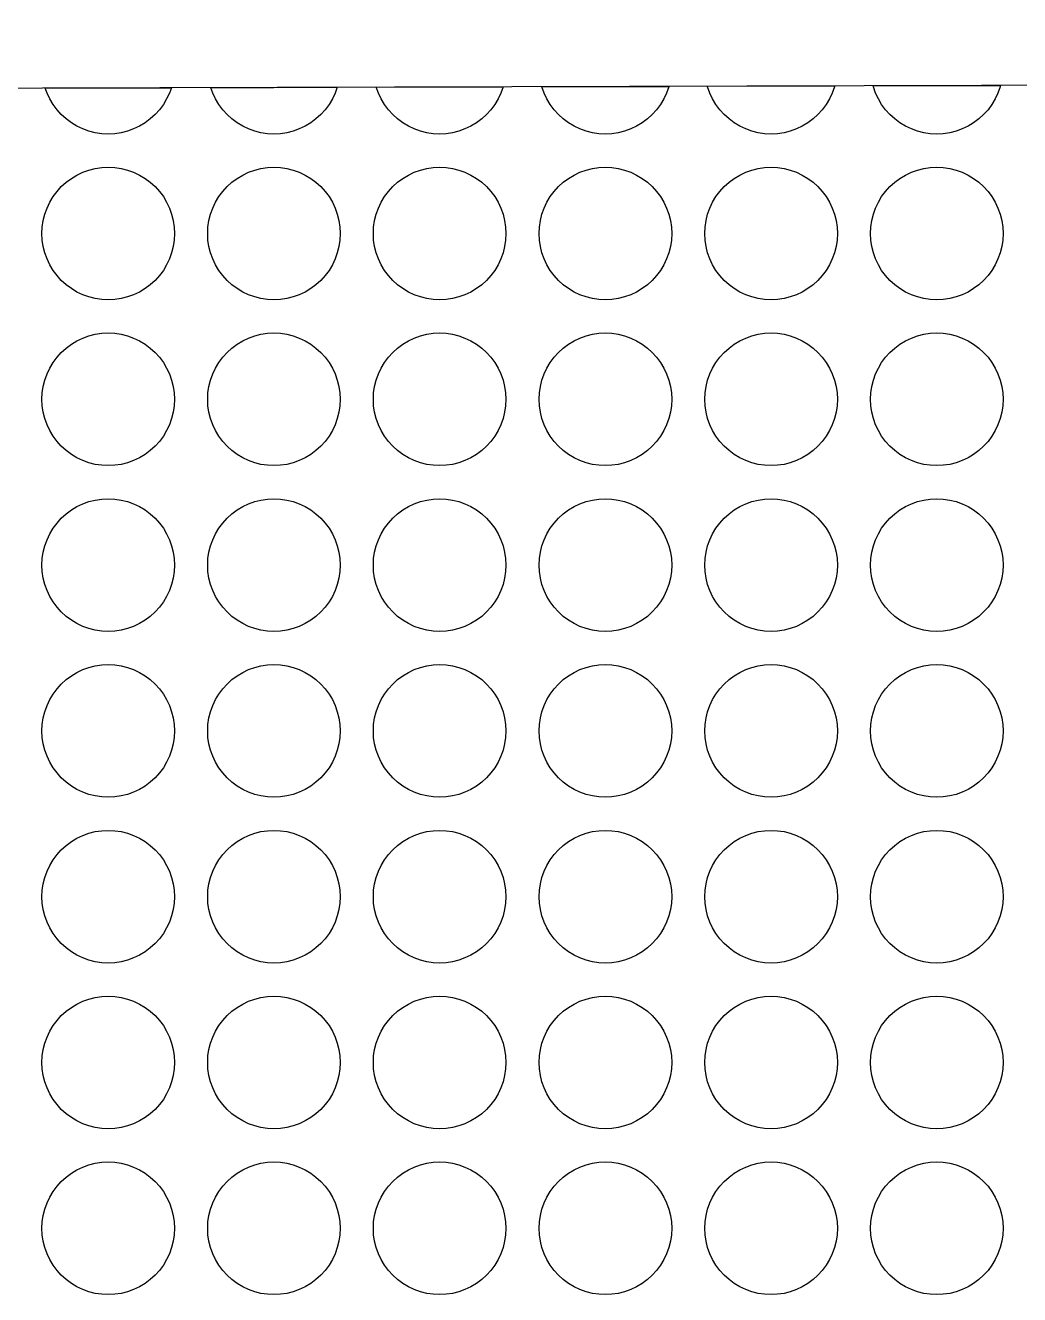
# Model space of a CAD drawing. Header units: millimetres. Extents: x 13 to 146, y -291 to -195.
# Drawn here: x 50.22 to 65.22, y -223.59 to -204.45 of the extents above; entities that cross this region are included whole.
import ezdxf

# ---------------------------------------------------------------- set-up
doc = ezdxf.new("R2010")
doc.units = ezdxf.units.MM
doc.layers.add('background', color=7, linetype='Continuous')
doc.layers.add('outline_2', color=3, linetype='Continuous')

msp = doc.modelspace()

# ---------------------------------------------------------------- linework, layer by layer
at = {"layer": 'background'}
for points in [[(52.418, -205.394), (52.389, -205.474), (52.347, -205.562), (52.297, -205.647), (52.239, -205.725), (52.173, -205.798), (52.1, -205.864), (52.021, -205.922), (51.937, -205.973), (51.848, -206.015), (51.756, -206.048), (51.661, -206.072), (51.564, -206.086), (51.466, -206.091), (51.368, -206.086), (51.27, -206.072), (51.175, -206.048), (51.083, -206.015), (50.994, -205.973), (50.91, -205.922), (50.831, -205.864), (50.758, -205.798), (50.693, -205.725), (50.634, -205.647), (50.584, -205.562), (50.542, -205.474), (50.515, -205.399)], [(54.921, -205.386), (54.889, -205.474), (54.847, -205.562), (54.797, -205.647), (54.739, -205.725), (54.673, -205.798), (54.6, -205.864), (54.521, -205.922), (54.437, -205.973), (54.348, -206.015), (54.256, -206.048), (54.161, -206.072), (54.064, -206.086), (53.966, -206.091), (53.868, -206.086), (53.77, -206.072), (53.675, -206.048), (53.583, -206.015), (53.494, -205.973), (53.41, -205.922), (53.331, -205.864), (53.258, -205.798), (53.193, -205.725), (53.134, -205.647), (53.084, -205.562), (53.042, -205.474), (53.012, -205.392)], [(57.423, -205.379), (57.422, -205.381), (57.389, -205.474), (57.347, -205.562), (57.297, -205.647), (57.239, -205.725), (57.173, -205.798), (57.1, -205.864), (57.021, -205.922), (56.937, -205.973), (56.848, -206.015), (56.756, -206.048), (56.661, -206.072), (56.564, -206.086), (56.466, -206.091), (56.368, -206.086), (56.27, -206.072), (56.175, -206.048), (56.083, -206.015), (55.994, -205.973), (55.91, -205.922), (55.831, -205.864), (55.758, -205.798), (55.693, -205.725), (55.634, -205.647), (55.584, -205.562), (55.542, -205.474), (55.51, -205.385)], [(59.925, -205.372), (59.922, -205.381), (59.889, -205.474), (59.847, -205.562), (59.797, -205.647), (59.739, -205.725), (59.673, -205.798), (59.6, -205.864), (59.521, -205.922), (59.437, -205.973), (59.348, -206.015), (59.256, -206.048), (59.161, -206.072), (59.064, -206.086), (58.966, -206.091), (58.868, -206.086), (58.77, -206.072), (58.675, -206.048), (58.583, -206.015), (58.494, -205.973), (58.41, -205.922), (58.331, -205.864), (58.258, -205.798), (58.193, -205.725), (58.134, -205.647), (58.084, -205.562), (58.042, -205.474), (58.009, -205.381), (58.008, -205.377)], [(62.427, -205.365), (62.422, -205.381), (62.389, -205.474), (62.347, -205.562), (62.297, -205.647), (62.239, -205.725), (62.173, -205.798), (62.1, -205.864), (62.021, -205.922), (61.937, -205.973), (61.848, -206.015), (61.756, -206.048), (61.661, -206.072), (61.564, -206.086), (61.466, -206.091), (61.368, -206.086), (61.27, -206.072), (61.175, -206.048), (61.083, -206.015), (60.994, -205.973), (60.91, -205.922), (60.831, -205.864), (60.758, -205.798), (60.693, -205.725), (60.634, -205.647), (60.584, -205.562), (60.542, -205.474), (60.509, -205.381), (60.506, -205.37)], [(64.929, -205.357), (64.922, -205.381), (64.889, -205.474), (64.847, -205.562), (64.797, -205.647), (64.739, -205.725), (64.673, -205.798), (64.6, -205.864), (64.521, -205.922), (64.437, -205.973), (64.348, -206.015), (64.256, -206.048), (64.161, -206.072), (64.064, -206.086), (63.966, -206.091), (63.868, -206.086), (63.77, -206.072), (63.675, -206.048), (63.583, -206.015), (63.494, -205.973), (63.41, -205.922), (63.331, -205.864), (63.258, -205.798), (63.193, -205.725), (63.134, -205.647), (63.084, -205.562), (63.042, -205.474), (63.009, -205.381), (63.004, -205.363)], [(52.466, -207.591), (52.461, -207.689), (52.446, -207.786), (52.422, -207.881), (52.389, -207.974), (52.347, -208.062), (52.297, -208.147), (52.239, -208.225), (52.173, -208.298), (52.1, -208.364), (52.021, -208.422), (51.937, -208.473), (51.848, -208.515), (51.756, -208.548), (51.661, -208.572), (51.564, -208.586), (51.466, -208.591), (51.368, -208.586), (51.27, -208.572), (51.175, -208.548), (51.083, -208.515), (50.994, -208.473), (50.91, -208.422), (50.831, -208.364), (50.758, -208.298), (50.693, -208.225), (50.634, -208.147), (50.584, -208.062), (50.542, -207.974), (50.509, -207.881), (50.485, -207.786), (50.47, -207.689), (50.466, -207.591), (50.47, -207.493), (50.485, -207.396), (50.509, -207.301), (50.542, -207.208), (50.584, -207.12), (50.634, -207.035), (50.693, -206.957), (50.758, -206.884), (50.831, -206.818), (50.91, -206.76), (50.994, -206.709), (51.083, -206.667), (51.175, -206.634), (51.27, -206.61), (51.368, -206.596), (51.466, -206.591), (51.564, -206.596), (51.661, -206.61), (51.756, -206.634), (51.848, -206.667), (51.937, -206.709), (52.021, -206.76), (52.1, -206.818), (52.173, -206.884), (52.239, -206.957), (52.297, -207.035), (52.347, -207.12), (52.389, -207.208), (52.422, -207.301), (52.446, -207.396), (52.461, -207.493)], [(54.966, -207.591), (54.961, -207.689), (54.946, -207.786), (54.922, -207.881), (54.889, -207.974), (54.847, -208.062), (54.797, -208.147), (54.739, -208.225), (54.673, -208.298), (54.6, -208.364), (54.521, -208.422), (54.437, -208.473), (54.348, -208.515), (54.256, -208.548), (54.161, -208.572), (54.064, -208.586), (53.966, -208.591), (53.868, -208.586), (53.77, -208.572), (53.675, -208.548), (53.583, -208.515), (53.494, -208.473), (53.41, -208.422), (53.331, -208.364), (53.258, -208.298), (53.193, -208.225), (53.134, -208.147), (53.084, -208.062), (53.042, -207.974), (53.009, -207.881), (52.985, -207.786), (52.97, -207.689), (52.966, -207.591), (52.97, -207.493), (52.985, -207.396), (53.009, -207.301), (53.042, -207.208), (53.084, -207.12), (53.134, -207.035), (53.193, -206.957), (53.258, -206.884), (53.331, -206.818), (53.41, -206.76), (53.494, -206.709), (53.583, -206.667), (53.675, -206.634), (53.77, -206.61), (53.868, -206.596), (53.966, -206.591), (54.064, -206.596), (54.161, -206.61), (54.256, -206.634), (54.348, -206.667), (54.437, -206.709), (54.521, -206.76), (54.6, -206.818), (54.673, -206.884), (54.739, -206.957), (54.797, -207.035), (54.847, -207.12), (54.889, -207.208), (54.922, -207.301), (54.946, -207.396), (54.961, -207.493)], [(57.466, -207.591), (57.461, -207.689), (57.446, -207.786), (57.422, -207.881), (57.389, -207.974), (57.347, -208.062), (57.297, -208.147), (57.239, -208.225), (57.173, -208.298), (57.1, -208.364), (57.021, -208.422), (56.937, -208.473), (56.848, -208.515), (56.756, -208.548), (56.661, -208.572), (56.564, -208.586), (56.466, -208.591), (56.368, -208.586), (56.27, -208.572), (56.175, -208.548), (56.083, -208.515), (55.994, -208.473), (55.91, -208.422), (55.831, -208.364), (55.758, -208.298), (55.693, -208.225), (55.634, -208.147), (55.584, -208.062), (55.542, -207.974), (55.509, -207.881), (55.485, -207.786), (55.47, -207.689), (55.466, -207.591), (55.47, -207.493), (55.485, -207.396), (55.509, -207.301), (55.542, -207.208), (55.584, -207.12), (55.634, -207.035), (55.693, -206.957), (55.758, -206.884), (55.831, -206.818), (55.91, -206.76), (55.994, -206.709), (56.083, -206.667), (56.175, -206.634), (56.27, -206.61), (56.368, -206.596), (56.466, -206.591), (56.564, -206.596), (56.661, -206.61), (56.756, -206.634), (56.848, -206.667), (56.937, -206.709), (57.021, -206.76), (57.1, -206.818), (57.173, -206.884), (57.239, -206.957), (57.297, -207.035), (57.347, -207.12), (57.389, -207.208), (57.422, -207.301), (57.446, -207.396), (57.461, -207.493)], [(59.966, -207.591), (59.961, -207.689), (59.946, -207.786), (59.922, -207.881), (59.889, -207.974), (59.847, -208.062), (59.797, -208.147), (59.739, -208.225), (59.673, -208.298), (59.6, -208.364), (59.521, -208.422), (59.437, -208.473), (59.348, -208.515), (59.256, -208.548), (59.161, -208.572), (59.064, -208.586), (58.966, -208.591), (58.868, -208.586), (58.77, -208.572), (58.675, -208.548), (58.583, -208.515), (58.494, -208.473), (58.41, -208.422), (58.331, -208.364), (58.258, -208.298), (58.193, -208.225), (58.134, -208.147), (58.084, -208.062), (58.042, -207.974), (58.009, -207.881), (57.985, -207.786), (57.97, -207.689), (57.966, -207.591), (57.97, -207.493), (57.985, -207.396), (58.009, -207.301), (58.042, -207.208), (58.084, -207.12), (58.134, -207.035), (58.193, -206.957), (58.258, -206.884), (58.331, -206.818), (58.41, -206.76), (58.494, -206.709), (58.583, -206.667), (58.675, -206.634), (58.77, -206.61), (58.868, -206.596), (58.966, -206.591), (59.064, -206.596), (59.161, -206.61), (59.256, -206.634), (59.348, -206.667), (59.437, -206.709), (59.521, -206.76), (59.6, -206.818), (59.673, -206.884), (59.739, -206.957), (59.797, -207.035), (59.847, -207.12), (59.889, -207.208), (59.922, -207.301), (59.946, -207.396), (59.961, -207.493)], [(62.466, -207.591), (62.461, -207.689), (62.446, -207.786), (62.422, -207.881), (62.389, -207.974), (62.347, -208.062), (62.297, -208.147), (62.239, -208.225), (62.173, -208.298), (62.1, -208.364), (62.021, -208.422), (61.937, -208.473), (61.848, -208.515), (61.756, -208.548), (61.661, -208.572), (61.564, -208.586), (61.466, -208.591), (61.368, -208.586), (61.27, -208.572), (61.175, -208.548), (61.083, -208.515), (60.994, -208.473), (60.91, -208.422), (60.831, -208.364), (60.758, -208.298), (60.693, -208.225), (60.634, -208.147), (60.584, -208.062), (60.542, -207.974), (60.509, -207.881), (60.485, -207.786), (60.47, -207.689), (60.466, -207.591), (60.47, -207.493), (60.485, -207.396), (60.509, -207.301), (60.542, -207.208), (60.584, -207.12), (60.634, -207.035), (60.693, -206.957), (60.758, -206.884), (60.831, -206.818), (60.91, -206.76), (60.994, -206.709), (61.083, -206.667), (61.175, -206.634), (61.27, -206.61), (61.368, -206.596), (61.466, -206.591), (61.564, -206.596), (61.661, -206.61), (61.756, -206.634), (61.848, -206.667), (61.937, -206.709), (62.021, -206.76), (62.1, -206.818), (62.173, -206.884), (62.239, -206.957), (62.297, -207.035), (62.347, -207.12), (62.389, -207.208), (62.422, -207.301), (62.446, -207.396), (62.461, -207.493)], [(64.966, -207.591), (64.961, -207.689), (64.946, -207.786), (64.922, -207.881), (64.889, -207.974), (64.847, -208.062), (64.797, -208.147), (64.739, -208.225), (64.673, -208.298), (64.6, -208.364), (64.521, -208.422), (64.437, -208.473), (64.348, -208.515), (64.256, -208.548), (64.161, -208.572), (64.064, -208.586), (63.966, -208.591), (63.868, -208.586), (63.77, -208.572), (63.675, -208.548), (63.583, -208.515), (63.494, -208.473), (63.41, -208.422), (63.331, -208.364), (63.258, -208.298), (63.193, -208.225), (63.134, -208.147), (63.084, -208.062), (63.042, -207.974), (63.009, -207.881), (62.985, -207.786), (62.97, -207.689), (62.966, -207.591), (62.97, -207.493), (62.985, -207.396), (63.009, -207.301), (63.042, -207.208), (63.084, -207.12), (63.134, -207.035), (63.193, -206.957), (63.258, -206.884), (63.331, -206.818), (63.41, -206.76), (63.494, -206.709), (63.583, -206.667), (63.675, -206.634), (63.77, -206.61), (63.868, -206.596), (63.966, -206.591), (64.064, -206.596), (64.161, -206.61), (64.256, -206.634), (64.348, -206.667), (64.437, -206.709), (64.521, -206.76), (64.6, -206.818), (64.673, -206.884), (64.739, -206.957), (64.797, -207.035), (64.847, -207.12), (64.889, -207.208), (64.922, -207.301), (64.946, -207.396), (64.961, -207.493)], [(52.466, -210.091), (52.461, -210.189), (52.446, -210.286), (52.422, -210.381), (52.389, -210.474), (52.347, -210.562), (52.297, -210.647), (52.239, -210.725), (52.173, -210.798), (52.1, -210.864), (52.021, -210.922), (51.937, -210.973), (51.848, -211.015), (51.756, -211.048), (51.661, -211.072), (51.564, -211.086), (51.466, -211.091), (51.368, -211.086), (51.27, -211.072), (51.175, -211.048), (51.083, -211.015), (50.994, -210.973), (50.91, -210.922), (50.831, -210.864), (50.758, -210.798), (50.693, -210.725), (50.634, -210.647), (50.584, -210.562), (50.542, -210.474), (50.509, -210.381), (50.485, -210.286), (50.47, -210.189), (50.466, -210.091), (50.47, -209.993), (50.485, -209.896), (50.509, -209.801), (50.542, -209.708), (50.584, -209.62), (50.634, -209.535), (50.693, -209.457), (50.758, -209.384), (50.831, -209.318), (50.91, -209.26), (50.994, -209.209), (51.083, -209.167), (51.175, -209.134), (51.27, -209.11), (51.368, -209.096), (51.466, -209.091), (51.564, -209.096), (51.661, -209.11), (51.756, -209.134), (51.848, -209.167), (51.937, -209.209), (52.021, -209.26), (52.1, -209.318), (52.173, -209.384), (52.239, -209.457), (52.297, -209.535), (52.347, -209.62), (52.389, -209.708), (52.422, -209.801), (52.446, -209.896), (52.461, -209.993)], [(54.966, -210.091), (54.961, -210.189), (54.946, -210.286), (54.922, -210.381), (54.889, -210.474), (54.847, -210.562), (54.797, -210.647), (54.739, -210.725), (54.673, -210.798), (54.6, -210.864), (54.521, -210.922), (54.437, -210.973), (54.348, -211.015), (54.256, -211.048), (54.161, -211.072), (54.064, -211.086), (53.966, -211.091), (53.868, -211.086), (53.77, -211.072), (53.675, -211.048), (53.583, -211.015), (53.494, -210.973), (53.41, -210.922), (53.331, -210.864), (53.258, -210.798), (53.193, -210.725), (53.134, -210.647), (53.084, -210.562), (53.042, -210.474), (53.009, -210.381), (52.985, -210.286), (52.97, -210.189), (52.966, -210.091), (52.97, -209.993), (52.985, -209.896), (53.009, -209.801), (53.042, -209.708), (53.084, -209.62), (53.134, -209.535), (53.193, -209.457), (53.258, -209.384), (53.331, -209.318), (53.41, -209.26), (53.494, -209.209), (53.583, -209.167), (53.675, -209.134), (53.77, -209.11), (53.868, -209.096), (53.966, -209.091), (54.064, -209.096), (54.161, -209.11), (54.256, -209.134), (54.348, -209.167), (54.437, -209.209), (54.521, -209.26), (54.6, -209.318), (54.673, -209.384), (54.739, -209.457), (54.797, -209.535), (54.847, -209.62), (54.889, -209.708), (54.922, -209.801), (54.946, -209.896), (54.961, -209.993)], [(57.466, -210.091), (57.461, -210.189), (57.446, -210.286), (57.422, -210.381), (57.389, -210.474), (57.347, -210.562), (57.297, -210.647), (57.239, -210.725), (57.173, -210.798), (57.1, -210.864), (57.021, -210.922), (56.937, -210.973), (56.848, -211.015), (56.756, -211.048), (56.661, -211.072), (56.564, -211.086), (56.466, -211.091), (56.368, -211.086), (56.27, -211.072), (56.175, -211.048), (56.083, -211.015), (55.994, -210.973), (55.91, -210.922), (55.831, -210.864), (55.758, -210.798), (55.693, -210.725), (55.634, -210.647), (55.584, -210.562), (55.542, -210.474), (55.509, -210.381), (55.485, -210.286), (55.47, -210.189), (55.466, -210.091), (55.47, -209.993), (55.485, -209.896), (55.509, -209.801), (55.542, -209.708), (55.584, -209.62), (55.634, -209.535), (55.693, -209.457), (55.758, -209.384), (55.831, -209.318), (55.91, -209.26), (55.994, -209.209), (56.083, -209.167), (56.175, -209.134), (56.27, -209.11), (56.368, -209.096), (56.466, -209.091), (56.564, -209.096), (56.661, -209.11), (56.756, -209.134), (56.848, -209.167), (56.937, -209.209), (57.021, -209.26), (57.1, -209.318), (57.173, -209.384), (57.239, -209.457), (57.297, -209.535), (57.347, -209.62), (57.389, -209.708), (57.422, -209.801), (57.446, -209.896), (57.461, -209.993)], [(59.966, -210.091), (59.961, -210.189), (59.946, -210.286), (59.922, -210.381), (59.889, -210.474), (59.847, -210.562), (59.797, -210.647), (59.739, -210.725), (59.673, -210.798), (59.6, -210.864), (59.521, -210.922), (59.437, -210.973), (59.348, -211.015), (59.256, -211.048), (59.161, -211.072), (59.064, -211.086), (58.966, -211.091), (58.868, -211.086), (58.77, -211.072), (58.675, -211.048), (58.583, -211.015), (58.494, -210.973), (58.41, -210.922), (58.331, -210.864), (58.258, -210.798), (58.193, -210.725), (58.134, -210.647), (58.084, -210.562), (58.042, -210.474), (58.009, -210.381), (57.985, -210.286), (57.97, -210.189), (57.966, -210.091), (57.97, -209.993), (57.985, -209.896), (58.009, -209.801), (58.042, -209.708), (58.084, -209.62), (58.134, -209.535), (58.193, -209.457), (58.258, -209.384), (58.331, -209.318), (58.41, -209.26), (58.494, -209.209), (58.583, -209.167), (58.675, -209.134), (58.77, -209.11), (58.868, -209.096), (58.966, -209.091), (59.064, -209.096), (59.161, -209.11), (59.256, -209.134), (59.348, -209.167), (59.437, -209.209), (59.521, -209.26), (59.6, -209.318), (59.673, -209.384), (59.739, -209.457), (59.797, -209.535), (59.847, -209.62), (59.889, -209.708), (59.922, -209.801), (59.946, -209.896), (59.961, -209.993)], [(62.466, -210.091), (62.461, -210.189), (62.446, -210.286), (62.422, -210.381), (62.389, -210.474), (62.347, -210.562), (62.297, -210.647), (62.239, -210.725), (62.173, -210.798), (62.1, -210.864), (62.021, -210.922), (61.937, -210.973), (61.848, -211.015), (61.756, -211.048), (61.661, -211.072), (61.564, -211.086), (61.466, -211.091), (61.368, -211.086), (61.27, -211.072), (61.175, -211.048), (61.083, -211.015), (60.994, -210.973), (60.91, -210.922), (60.831, -210.864), (60.758, -210.798), (60.693, -210.725), (60.634, -210.647), (60.584, -210.562), (60.542, -210.474), (60.509, -210.381), (60.485, -210.286), (60.47, -210.189), (60.466, -210.091), (60.47, -209.993), (60.485, -209.896), (60.509, -209.801), (60.542, -209.708), (60.584, -209.62), (60.634, -209.535), (60.693, -209.457), (60.758, -209.384), (60.831, -209.318), (60.91, -209.26), (60.994, -209.209), (61.083, -209.167), (61.175, -209.134), (61.27, -209.11), (61.368, -209.096), (61.466, -209.091), (61.564, -209.096), (61.661, -209.11), (61.756, -209.134), (61.848, -209.167), (61.937, -209.209), (62.021, -209.26), (62.1, -209.318), (62.173, -209.384), (62.239, -209.457), (62.297, -209.535), (62.347, -209.62), (62.389, -209.708), (62.422, -209.801), (62.446, -209.896), (62.461, -209.993)], [(64.966, -210.091), (64.961, -210.189), (64.946, -210.286), (64.922, -210.381), (64.889, -210.474), (64.847, -210.562), (64.797, -210.647), (64.739, -210.725), (64.673, -210.798), (64.6, -210.864), (64.521, -210.922), (64.437, -210.973), (64.348, -211.015), (64.256, -211.048), (64.161, -211.072), (64.064, -211.086), (63.966, -211.091), (63.868, -211.086), (63.77, -211.072), (63.675, -211.048), (63.583, -211.015), (63.494, -210.973), (63.41, -210.922), (63.331, -210.864), (63.258, -210.798), (63.193, -210.725), (63.134, -210.647), (63.084, -210.562), (63.042, -210.474), (63.009, -210.381), (62.985, -210.286), (62.97, -210.189), (62.966, -210.091), (62.97, -209.993), (62.985, -209.896), (63.009, -209.801), (63.042, -209.708), (63.084, -209.62), (63.134, -209.535), (63.193, -209.457), (63.258, -209.384), (63.331, -209.318), (63.41, -209.26), (63.494, -209.209), (63.583, -209.167), (63.675, -209.134), (63.77, -209.11), (63.868, -209.096), (63.966, -209.091), (64.064, -209.096), (64.161, -209.11), (64.256, -209.134), (64.348, -209.167), (64.437, -209.209), (64.521, -209.26), (64.6, -209.318), (64.673, -209.384), (64.739, -209.457), (64.797, -209.535), (64.847, -209.62), (64.889, -209.708), (64.922, -209.801), (64.946, -209.896), (64.961, -209.993)], [(52.466, -212.591), (52.461, -212.689), (52.446, -212.786), (52.422, -212.881), (52.389, -212.974), (52.347, -213.062), (52.297, -213.147), (52.239, -213.225), (52.173, -213.298), (52.1, -213.364), (52.021, -213.422), (51.937, -213.473), (51.848, -213.515), (51.756, -213.548), (51.661, -213.572), (51.564, -213.586), (51.466, -213.591), (51.368, -213.586), (51.27, -213.572), (51.175, -213.548), (51.083, -213.515), (50.994, -213.473), (50.91, -213.422), (50.831, -213.364), (50.758, -213.298), (50.693, -213.225), (50.634, -213.147), (50.584, -213.062), (50.542, -212.974), (50.509, -212.881), (50.485, -212.786), (50.47, -212.689), (50.466, -212.591), (50.47, -212.493), (50.485, -212.396), (50.509, -212.301), (50.542, -212.208), (50.584, -212.12), (50.634, -212.035), (50.693, -211.957), (50.758, -211.884), (50.831, -211.818), (50.91, -211.76), (50.994, -211.709), (51.083, -211.667), (51.175, -211.634), (51.27, -211.61), (51.368, -211.596), (51.466, -211.591), (51.564, -211.596), (51.661, -211.61), (51.756, -211.634), (51.848, -211.667), (51.937, -211.709), (52.021, -211.76), (52.1, -211.818), (52.173, -211.884), (52.239, -211.957), (52.297, -212.035), (52.347, -212.12), (52.389, -212.208), (52.422, -212.301), (52.446, -212.396), (52.461, -212.493)], [(54.966, -212.591), (54.961, -212.689), (54.946, -212.786), (54.922, -212.881), (54.889, -212.974), (54.847, -213.062), (54.797, -213.147), (54.739, -213.225), (54.673, -213.298), (54.6, -213.364), (54.521, -213.422), (54.437, -213.473), (54.348, -213.515), (54.256, -213.548), (54.161, -213.572), (54.064, -213.586), (53.966, -213.591), (53.868, -213.586), (53.77, -213.572), (53.675, -213.548), (53.583, -213.515), (53.494, -213.473), (53.41, -213.422), (53.331, -213.364), (53.258, -213.298), (53.193, -213.225), (53.134, -213.147), (53.084, -213.062), (53.042, -212.974), (53.009, -212.881), (52.985, -212.786), (52.97, -212.689), (52.966, -212.591), (52.97, -212.493), (52.985, -212.396), (53.009, -212.301), (53.042, -212.208), (53.084, -212.12), (53.134, -212.035), (53.193, -211.957), (53.258, -211.884), (53.331, -211.818), (53.41, -211.76), (53.494, -211.709), (53.583, -211.667), (53.675, -211.634), (53.77, -211.61), (53.868, -211.596), (53.966, -211.591), (54.064, -211.596), (54.161, -211.61), (54.256, -211.634), (54.348, -211.667), (54.437, -211.709), (54.521, -211.76), (54.6, -211.818), (54.673, -211.884), (54.739, -211.957), (54.797, -212.035), (54.847, -212.12), (54.889, -212.208), (54.922, -212.301), (54.946, -212.396), (54.961, -212.493)], [(57.466, -212.591), (57.461, -212.689), (57.446, -212.786), (57.422, -212.881), (57.389, -212.974), (57.347, -213.062), (57.297, -213.147), (57.239, -213.225), (57.173, -213.298), (57.1, -213.364), (57.021, -213.422), (56.937, -213.473), (56.848, -213.515), (56.756, -213.548), (56.661, -213.572), (56.564, -213.586), (56.466, -213.591), (56.368, -213.586), (56.27, -213.572), (56.175, -213.548), (56.083, -213.515), (55.994, -213.473), (55.91, -213.422), (55.831, -213.364), (55.758, -213.298), (55.693, -213.225), (55.634, -213.147), (55.584, -213.062), (55.542, -212.974), (55.509, -212.881), (55.485, -212.786), (55.47, -212.689), (55.466, -212.591), (55.47, -212.493), (55.485, -212.396), (55.509, -212.301), (55.542, -212.208), (55.584, -212.12), (55.634, -212.035), (55.693, -211.957), (55.758, -211.884), (55.831, -211.818), (55.91, -211.76), (55.994, -211.709), (56.083, -211.667), (56.175, -211.634), (56.27, -211.61), (56.368, -211.596), (56.466, -211.591), (56.564, -211.596), (56.661, -211.61), (56.756, -211.634), (56.848, -211.667), (56.937, -211.709), (57.021, -211.76), (57.1, -211.818), (57.173, -211.884), (57.239, -211.957), (57.297, -212.035), (57.347, -212.12), (57.389, -212.208), (57.422, -212.301), (57.446, -212.396), (57.461, -212.493)], [(59.966, -212.591), (59.961, -212.689), (59.946, -212.786), (59.922, -212.881), (59.889, -212.974), (59.847, -213.062), (59.797, -213.147), (59.739, -213.225), (59.673, -213.298), (59.6, -213.364), (59.521, -213.422), (59.437, -213.473), (59.348, -213.515), (59.256, -213.548), (59.161, -213.572), (59.064, -213.586), (58.966, -213.591), (58.868, -213.586), (58.77, -213.572), (58.675, -213.548), (58.583, -213.515), (58.494, -213.473), (58.41, -213.422), (58.331, -213.364), (58.258, -213.298), (58.193, -213.225), (58.134, -213.147), (58.084, -213.062), (58.042, -212.974), (58.009, -212.881), (57.985, -212.786), (57.97, -212.689), (57.966, -212.591), (57.97, -212.493), (57.985, -212.396), (58.009, -212.301), (58.042, -212.208), (58.084, -212.12), (58.134, -212.035), (58.193, -211.957), (58.258, -211.884), (58.331, -211.818), (58.41, -211.76), (58.494, -211.709), (58.583, -211.667), (58.675, -211.634), (58.77, -211.61), (58.868, -211.596), (58.966, -211.591), (59.064, -211.596), (59.161, -211.61), (59.256, -211.634), (59.348, -211.667), (59.437, -211.709), (59.521, -211.76), (59.6, -211.818), (59.673, -211.884), (59.739, -211.957), (59.797, -212.035), (59.847, -212.12), (59.889, -212.208), (59.922, -212.301), (59.946, -212.396), (59.961, -212.493)], [(62.466, -212.591), (62.461, -212.689), (62.446, -212.786), (62.422, -212.881), (62.389, -212.974), (62.347, -213.062), (62.297, -213.147), (62.239, -213.225), (62.173, -213.298), (62.1, -213.364), (62.021, -213.422), (61.937, -213.473), (61.848, -213.515), (61.756, -213.548), (61.661, -213.572), (61.564, -213.586), (61.466, -213.591), (61.368, -213.586), (61.27, -213.572), (61.175, -213.548), (61.083, -213.515), (60.994, -213.473), (60.91, -213.422), (60.831, -213.364), (60.758, -213.298), (60.693, -213.225), (60.634, -213.147), (60.584, -213.062), (60.542, -212.974), (60.509, -212.881), (60.485, -212.786), (60.47, -212.689), (60.466, -212.591), (60.47, -212.493), (60.485, -212.396), (60.509, -212.301), (60.542, -212.208), (60.584, -212.12), (60.634, -212.035), (60.693, -211.957), (60.758, -211.884), (60.831, -211.818), (60.91, -211.76), (60.994, -211.709), (61.083, -211.667), (61.175, -211.634), (61.27, -211.61), (61.368, -211.596), (61.466, -211.591), (61.564, -211.596), (61.661, -211.61), (61.756, -211.634), (61.848, -211.667), (61.937, -211.709), (62.021, -211.76), (62.1, -211.818), (62.173, -211.884), (62.239, -211.957), (62.297, -212.035), (62.347, -212.12), (62.389, -212.208), (62.422, -212.301), (62.446, -212.396), (62.461, -212.493)], [(64.966, -212.591), (64.961, -212.689), (64.946, -212.786), (64.922, -212.881), (64.889, -212.974), (64.847, -213.062), (64.797, -213.147), (64.739, -213.225), (64.673, -213.298), (64.6, -213.364), (64.521, -213.422), (64.437, -213.473), (64.348, -213.515), (64.256, -213.548), (64.161, -213.572), (64.064, -213.586), (63.966, -213.591), (63.868, -213.586), (63.77, -213.572), (63.675, -213.548), (63.583, -213.515), (63.494, -213.473), (63.41, -213.422), (63.331, -213.364), (63.258, -213.298), (63.193, -213.225), (63.134, -213.147), (63.084, -213.062), (63.042, -212.974), (63.009, -212.881), (62.985, -212.786), (62.97, -212.689), (62.966, -212.591), (62.97, -212.493), (62.985, -212.396), (63.009, -212.301), (63.042, -212.208), (63.084, -212.12), (63.134, -212.035), (63.193, -211.957), (63.258, -211.884), (63.331, -211.818), (63.41, -211.76), (63.494, -211.709), (63.583, -211.667), (63.675, -211.634), (63.77, -211.61), (63.868, -211.596), (63.966, -211.591), (64.064, -211.596), (64.161, -211.61), (64.256, -211.634), (64.348, -211.667), (64.437, -211.709), (64.521, -211.76), (64.6, -211.818), (64.673, -211.884), (64.739, -211.957), (64.797, -212.035), (64.847, -212.12), (64.889, -212.208), (64.922, -212.301), (64.946, -212.396), (64.961, -212.493)], [(52.466, -215.091), (52.461, -215.189), (52.446, -215.286), (52.422, -215.381), (52.389, -215.474), (52.347, -215.562), (52.297, -215.647), (52.239, -215.725), (52.173, -215.798), (52.1, -215.864), (52.021, -215.922), (51.937, -215.973), (51.848, -216.015), (51.756, -216.048), (51.661, -216.072), (51.564, -216.086), (51.466, -216.091), (51.368, -216.086), (51.27, -216.072), (51.175, -216.048), (51.083, -216.015), (50.994, -215.973), (50.91, -215.922), (50.831, -215.864), (50.758, -215.798), (50.693, -215.725), (50.634, -215.647), (50.584, -215.562), (50.542, -215.474), (50.509, -215.381), (50.485, -215.286), (50.47, -215.189), (50.466, -215.091), (50.47, -214.993), (50.485, -214.896), (50.509, -214.801), (50.542, -214.708), (50.584, -214.62), (50.634, -214.535), (50.693, -214.457), (50.758, -214.384), (50.831, -214.318), (50.91, -214.26), (50.994, -214.209), (51.083, -214.167), (51.175, -214.134), (51.27, -214.11), (51.368, -214.096), (51.466, -214.091), (51.564, -214.096), (51.661, -214.11), (51.756, -214.134), (51.848, -214.167), (51.937, -214.209), (52.021, -214.26), (52.1, -214.318), (52.173, -214.384), (52.239, -214.457), (52.297, -214.535), (52.347, -214.62), (52.389, -214.708), (52.422, -214.801), (52.446, -214.896), (52.461, -214.993)], [(54.966, -215.091), (54.961, -215.189), (54.946, -215.286), (54.922, -215.381), (54.889, -215.474), (54.847, -215.562), (54.797, -215.647), (54.739, -215.725), (54.673, -215.798), (54.6, -215.864), (54.521, -215.922), (54.437, -215.973), (54.348, -216.015), (54.256, -216.048), (54.161, -216.072), (54.064, -216.086), (53.966, -216.091), (53.868, -216.086), (53.77, -216.072), (53.675, -216.048), (53.583, -216.015), (53.494, -215.973), (53.41, -215.922), (53.331, -215.864), (53.258, -215.798), (53.193, -215.725), (53.134, -215.647), (53.084, -215.562), (53.042, -215.474), (53.009, -215.381), (52.985, -215.286), (52.97, -215.189), (52.966, -215.091), (52.97, -214.993), (52.985, -214.896), (53.009, -214.801), (53.042, -214.708), (53.084, -214.62), (53.134, -214.535), (53.193, -214.457), (53.258, -214.384), (53.331, -214.318), (53.41, -214.26), (53.494, -214.209), (53.583, -214.167), (53.675, -214.134), (53.77, -214.11), (53.868, -214.096), (53.966, -214.091), (54.064, -214.096), (54.161, -214.11), (54.256, -214.134), (54.348, -214.167), (54.437, -214.209), (54.521, -214.26), (54.6, -214.318), (54.673, -214.384), (54.739, -214.457), (54.797, -214.535), (54.847, -214.62), (54.889, -214.708), (54.922, -214.801), (54.946, -214.896), (54.961, -214.993)], [(57.466, -215.091), (57.461, -215.189), (57.446, -215.286), (57.422, -215.381), (57.389, -215.474), (57.347, -215.562), (57.297, -215.647), (57.239, -215.725), (57.173, -215.798), (57.1, -215.864), (57.021, -215.922), (56.937, -215.973), (56.848, -216.015), (56.756, -216.048), (56.661, -216.072), (56.564, -216.086), (56.466, -216.091), (56.368, -216.086), (56.27, -216.072), (56.175, -216.048), (56.083, -216.015), (55.994, -215.973), (55.91, -215.922), (55.831, -215.864), (55.758, -215.798), (55.693, -215.725), (55.634, -215.647), (55.584, -215.562), (55.542, -215.474), (55.509, -215.381), (55.485, -215.286), (55.47, -215.189), (55.466, -215.091), (55.47, -214.993), (55.485, -214.896), (55.509, -214.801), (55.542, -214.708), (55.584, -214.62), (55.634, -214.535), (55.693, -214.457), (55.758, -214.384), (55.831, -214.318), (55.91, -214.26), (55.994, -214.209), (56.083, -214.167), (56.175, -214.134), (56.27, -214.11), (56.368, -214.096), (56.466, -214.091), (56.564, -214.096), (56.661, -214.11), (56.756, -214.134), (56.848, -214.167), (56.937, -214.209), (57.021, -214.26), (57.1, -214.318), (57.173, -214.384), (57.239, -214.457), (57.297, -214.535), (57.347, -214.62), (57.389, -214.708), (57.422, -214.801), (57.446, -214.896), (57.461, -214.993)], [(59.966, -215.091), (59.961, -215.189), (59.946, -215.286), (59.922, -215.381), (59.889, -215.474), (59.847, -215.562), (59.797, -215.647), (59.739, -215.725), (59.673, -215.798), (59.6, -215.864), (59.521, -215.922), (59.437, -215.973), (59.348, -216.015), (59.256, -216.048), (59.161, -216.072), (59.064, -216.086), (58.966, -216.091), (58.868, -216.086), (58.77, -216.072), (58.675, -216.048), (58.583, -216.015), (58.494, -215.973), (58.41, -215.922), (58.331, -215.864), (58.258, -215.798), (58.193, -215.725), (58.134, -215.647), (58.084, -215.562), (58.042, -215.474), (58.009, -215.381), (57.985, -215.286), (57.97, -215.189), (57.966, -215.091), (57.97, -214.993), (57.985, -214.896), (58.009, -214.801), (58.042, -214.708), (58.084, -214.62), (58.134, -214.535), (58.193, -214.457), (58.258, -214.384), (58.331, -214.318), (58.41, -214.26), (58.494, -214.209), (58.583, -214.167), (58.675, -214.134), (58.77, -214.11), (58.868, -214.096), (58.966, -214.091), (59.064, -214.096), (59.161, -214.11), (59.256, -214.134), (59.348, -214.167), (59.437, -214.209), (59.521, -214.26), (59.6, -214.318), (59.673, -214.384), (59.739, -214.457), (59.797, -214.535), (59.847, -214.62), (59.889, -214.708), (59.922, -214.801), (59.946, -214.896), (59.961, -214.993)], [(62.466, -215.091), (62.461, -215.189), (62.446, -215.286), (62.422, -215.381), (62.389, -215.474), (62.347, -215.562), (62.297, -215.647), (62.239, -215.725), (62.173, -215.798), (62.1, -215.864), (62.021, -215.922), (61.937, -215.973), (61.848, -216.015), (61.756, -216.048), (61.661, -216.072), (61.564, -216.086), (61.466, -216.091), (61.368, -216.086), (61.27, -216.072), (61.175, -216.048), (61.083, -216.015), (60.994, -215.973), (60.91, -215.922), (60.831, -215.864), (60.758, -215.798), (60.693, -215.725), (60.634, -215.647), (60.584, -215.562), (60.542, -215.474), (60.509, -215.381), (60.485, -215.286), (60.47, -215.189), (60.466, -215.091), (60.47, -214.993), (60.485, -214.896), (60.509, -214.801), (60.542, -214.708), (60.584, -214.62), (60.634, -214.535), (60.693, -214.457), (60.758, -214.384), (60.831, -214.318), (60.91, -214.26), (60.994, -214.209), (61.083, -214.167), (61.175, -214.134), (61.27, -214.11), (61.368, -214.096), (61.466, -214.091), (61.564, -214.096), (61.661, -214.11), (61.756, -214.134), (61.848, -214.167), (61.937, -214.209), (62.021, -214.26), (62.1, -214.318), (62.173, -214.384), (62.239, -214.457), (62.297, -214.535), (62.347, -214.62), (62.389, -214.708), (62.422, -214.801), (62.446, -214.896), (62.461, -214.993)], [(64.966, -215.091), (64.961, -215.189), (64.946, -215.286), (64.922, -215.381), (64.889, -215.474), (64.847, -215.562), (64.797, -215.647), (64.739, -215.725), (64.673, -215.798), (64.6, -215.864), (64.521, -215.922), (64.437, -215.973), (64.348, -216.015), (64.256, -216.048), (64.161, -216.072), (64.064, -216.086), (63.966, -216.091), (63.868, -216.086), (63.77, -216.072), (63.675, -216.048), (63.583, -216.015), (63.494, -215.973), (63.41, -215.922), (63.331, -215.864), (63.258, -215.798), (63.193, -215.725), (63.134, -215.647), (63.084, -215.562), (63.042, -215.474), (63.009, -215.381), (62.985, -215.286), (62.97, -215.189), (62.966, -215.091), (62.97, -214.993), (62.985, -214.896), (63.009, -214.801), (63.042, -214.708), (63.084, -214.62), (63.134, -214.535), (63.193, -214.457), (63.258, -214.384), (63.331, -214.318), (63.41, -214.26), (63.494, -214.209), (63.583, -214.167), (63.675, -214.134), (63.77, -214.11), (63.868, -214.096), (63.966, -214.091), (64.064, -214.096), (64.161, -214.11), (64.256, -214.134), (64.348, -214.167), (64.437, -214.209), (64.521, -214.26), (64.6, -214.318), (64.673, -214.384), (64.739, -214.457), (64.797, -214.535), (64.847, -214.62), (64.889, -214.708), (64.922, -214.801), (64.946, -214.896), (64.961, -214.993)], [(52.466, -217.591), (52.461, -217.689), (52.446, -217.786), (52.422, -217.881), (52.389, -217.974), (52.347, -218.062), (52.297, -218.147), (52.239, -218.225), (52.173, -218.298), (52.1, -218.364), (52.021, -218.422), (51.937, -218.473), (51.848, -218.515), (51.756, -218.548), (51.661, -218.572), (51.564, -218.586), (51.466, -218.591), (51.368, -218.586), (51.27, -218.572), (51.175, -218.548), (51.083, -218.515), (50.994, -218.473), (50.91, -218.422), (50.831, -218.364), (50.758, -218.298), (50.693, -218.225), (50.634, -218.147), (50.584, -218.062), (50.542, -217.974), (50.509, -217.881), (50.485, -217.786), (50.47, -217.689), (50.466, -217.591), (50.47, -217.493), (50.485, -217.396), (50.509, -217.301), (50.542, -217.208), (50.584, -217.12), (50.634, -217.035), (50.693, -216.957), (50.758, -216.884), (50.831, -216.818), (50.91, -216.76), (50.994, -216.709), (51.083, -216.667), (51.175, -216.634), (51.27, -216.61), (51.368, -216.596), (51.466, -216.591), (51.564, -216.596), (51.661, -216.61), (51.756, -216.634), (51.848, -216.667), (51.937, -216.709), (52.021, -216.76), (52.1, -216.818), (52.173, -216.884), (52.239, -216.957), (52.297, -217.035), (52.347, -217.12), (52.389, -217.208), (52.422, -217.301), (52.446, -217.396), (52.461, -217.493)], [(54.966, -217.591), (54.961, -217.689), (54.946, -217.786), (54.922, -217.881), (54.889, -217.974), (54.847, -218.062), (54.797, -218.147), (54.739, -218.225), (54.673, -218.298), (54.6, -218.364), (54.521, -218.422), (54.437, -218.473), (54.348, -218.515), (54.256, -218.548), (54.161, -218.572), (54.064, -218.586), (53.966, -218.591), (53.868, -218.586), (53.77, -218.572), (53.675, -218.548), (53.583, -218.515), (53.494, -218.473), (53.41, -218.422), (53.331, -218.364), (53.258, -218.298), (53.193, -218.225), (53.134, -218.147), (53.084, -218.062), (53.042, -217.974), (53.009, -217.881), (52.985, -217.786), (52.97, -217.689), (52.966, -217.591), (52.97, -217.493), (52.985, -217.396), (53.009, -217.301), (53.042, -217.208), (53.084, -217.12), (53.134, -217.035), (53.193, -216.957), (53.258, -216.884), (53.331, -216.818), (53.41, -216.76), (53.494, -216.709), (53.583, -216.667), (53.675, -216.634), (53.77, -216.61), (53.868, -216.596), (53.966, -216.591), (54.064, -216.596), (54.161, -216.61), (54.256, -216.634), (54.348, -216.667), (54.437, -216.709), (54.521, -216.76), (54.6, -216.818), (54.673, -216.884), (54.739, -216.957), (54.797, -217.035), (54.847, -217.12), (54.889, -217.208), (54.922, -217.301), (54.946, -217.396), (54.961, -217.493)], [(57.466, -217.591), (57.461, -217.689), (57.446, -217.786), (57.422, -217.881), (57.389, -217.974), (57.347, -218.062), (57.297, -218.147), (57.239, -218.225), (57.173, -218.298), (57.1, -218.364), (57.021, -218.422), (56.937, -218.473), (56.848, -218.515), (56.756, -218.548), (56.661, -218.572), (56.564, -218.586), (56.466, -218.591), (56.368, -218.586), (56.27, -218.572), (56.175, -218.548), (56.083, -218.515), (55.994, -218.473), (55.91, -218.422), (55.831, -218.364), (55.758, -218.298), (55.693, -218.225), (55.634, -218.147), (55.584, -218.062), (55.542, -217.974), (55.509, -217.881), (55.485, -217.786), (55.47, -217.689), (55.466, -217.591), (55.47, -217.493), (55.485, -217.396), (55.509, -217.301), (55.542, -217.208), (55.584, -217.12), (55.634, -217.035), (55.693, -216.957), (55.758, -216.884), (55.831, -216.818), (55.91, -216.76), (55.994, -216.709), (56.083, -216.667), (56.175, -216.634), (56.27, -216.61), (56.368, -216.596), (56.466, -216.591), (56.564, -216.596), (56.661, -216.61), (56.756, -216.634), (56.848, -216.667), (56.937, -216.709), (57.021, -216.76), (57.1, -216.818), (57.173, -216.884), (57.239, -216.957), (57.297, -217.035), (57.347, -217.12), (57.389, -217.208), (57.422, -217.301), (57.446, -217.396), (57.461, -217.493)], [(59.966, -217.591), (59.961, -217.689), (59.946, -217.786), (59.922, -217.881), (59.889, -217.974), (59.847, -218.062), (59.797, -218.147), (59.739, -218.225), (59.673, -218.298), (59.6, -218.364), (59.521, -218.422), (59.437, -218.473), (59.348, -218.515), (59.256, -218.548), (59.161, -218.572), (59.064, -218.586), (58.966, -218.591), (58.868, -218.586), (58.77, -218.572), (58.675, -218.548), (58.583, -218.515), (58.494, -218.473), (58.41, -218.422), (58.331, -218.364), (58.258, -218.298), (58.193, -218.225), (58.134, -218.147), (58.084, -218.062), (58.042, -217.974), (58.009, -217.881), (57.985, -217.786), (57.97, -217.689), (57.966, -217.591), (57.97, -217.493), (57.985, -217.396), (58.009, -217.301), (58.042, -217.208), (58.084, -217.12), (58.134, -217.035), (58.193, -216.957), (58.258, -216.884), (58.331, -216.818), (58.41, -216.76), (58.494, -216.709), (58.583, -216.667), (58.675, -216.634), (58.77, -216.61), (58.868, -216.596), (58.966, -216.591), (59.064, -216.596), (59.161, -216.61), (59.256, -216.634), (59.348, -216.667), (59.437, -216.709), (59.521, -216.76), (59.6, -216.818), (59.673, -216.884), (59.739, -216.957), (59.797, -217.035), (59.847, -217.12), (59.889, -217.208), (59.922, -217.301), (59.946, -217.396), (59.961, -217.493)], [(62.466, -217.591), (62.461, -217.689), (62.446, -217.786), (62.422, -217.881), (62.389, -217.974), (62.347, -218.062), (62.297, -218.147), (62.239, -218.225), (62.173, -218.298), (62.1, -218.364), (62.021, -218.422), (61.937, -218.473), (61.848, -218.515), (61.756, -218.548), (61.661, -218.572), (61.564, -218.586), (61.466, -218.591), (61.368, -218.586), (61.27, -218.572), (61.175, -218.548), (61.083, -218.515), (60.994, -218.473), (60.91, -218.422), (60.831, -218.364), (60.758, -218.298), (60.693, -218.225), (60.634, -218.147), (60.584, -218.062), (60.542, -217.974), (60.509, -217.881), (60.485, -217.786), (60.47, -217.689), (60.466, -217.591), (60.47, -217.493), (60.485, -217.396), (60.509, -217.301), (60.542, -217.208), (60.584, -217.12), (60.634, -217.035), (60.693, -216.957), (60.758, -216.884), (60.831, -216.818), (60.91, -216.76), (60.994, -216.709), (61.083, -216.667), (61.175, -216.634), (61.27, -216.61), (61.368, -216.596), (61.466, -216.591), (61.564, -216.596), (61.661, -216.61), (61.756, -216.634), (61.848, -216.667), (61.937, -216.709), (62.021, -216.76), (62.1, -216.818), (62.173, -216.884), (62.239, -216.957), (62.297, -217.035), (62.347, -217.12), (62.389, -217.208), (62.422, -217.301), (62.446, -217.396), (62.461, -217.493)], [(64.966, -217.591), (64.961, -217.689), (64.946, -217.786), (64.922, -217.881), (64.889, -217.974), (64.847, -218.062), (64.797, -218.147), (64.739, -218.225), (64.673, -218.298), (64.6, -218.364), (64.521, -218.422), (64.437, -218.473), (64.348, -218.515), (64.256, -218.548), (64.161, -218.572), (64.064, -218.586), (63.966, -218.591), (63.868, -218.586), (63.77, -218.572), (63.675, -218.548), (63.583, -218.515), (63.494, -218.473), (63.41, -218.422), (63.331, -218.364), (63.258, -218.298), (63.193, -218.225), (63.134, -218.147), (63.084, -218.062), (63.042, -217.974), (63.009, -217.881), (62.985, -217.786), (62.97, -217.689), (62.966, -217.591), (62.97, -217.493), (62.985, -217.396), (63.009, -217.301), (63.042, -217.208), (63.084, -217.12), (63.134, -217.035), (63.193, -216.957), (63.258, -216.884), (63.331, -216.818), (63.41, -216.76), (63.494, -216.709), (63.583, -216.667), (63.675, -216.634), (63.77, -216.61), (63.868, -216.596), (63.966, -216.591), (64.064, -216.596), (64.161, -216.61), (64.256, -216.634), (64.348, -216.667), (64.437, -216.709), (64.521, -216.76), (64.6, -216.818), (64.673, -216.884), (64.739, -216.957), (64.797, -217.035), (64.847, -217.12), (64.889, -217.208), (64.922, -217.301), (64.946, -217.396), (64.961, -217.493)], [(52.466, -220.091), (52.461, -220.189), (52.446, -220.286), (52.422, -220.381), (52.389, -220.474), (52.347, -220.562), (52.297, -220.647), (52.239, -220.725), (52.173, -220.798), (52.1, -220.864), (52.021, -220.922), (51.937, -220.973), (51.848, -221.015), (51.756, -221.048), (51.661, -221.072), (51.564, -221.086), (51.466, -221.091), (51.368, -221.086), (51.27, -221.072), (51.175, -221.048), (51.083, -221.015), (50.994, -220.973), (50.91, -220.922), (50.831, -220.864), (50.758, -220.798), (50.693, -220.725), (50.634, -220.647), (50.584, -220.562), (50.542, -220.474), (50.509, -220.381), (50.485, -220.286), (50.47, -220.189), (50.466, -220.091), (50.47, -219.993), (50.485, -219.896), (50.509, -219.801), (50.542, -219.708), (50.584, -219.62), (50.634, -219.535), (50.693, -219.457), (50.758, -219.384), (50.831, -219.318), (50.91, -219.26), (50.994, -219.209), (51.083, -219.167), (51.175, -219.134), (51.27, -219.11), (51.368, -219.096), (51.466, -219.091), (51.564, -219.096), (51.661, -219.11), (51.756, -219.134), (51.848, -219.167), (51.937, -219.209), (52.021, -219.26), (52.1, -219.318), (52.173, -219.384), (52.239, -219.457), (52.297, -219.535), (52.347, -219.62), (52.389, -219.708), (52.422, -219.801), (52.446, -219.896), (52.461, -219.993)], [(54.966, -220.091), (54.961, -220.189), (54.946, -220.286), (54.922, -220.381), (54.889, -220.474), (54.847, -220.562), (54.797, -220.647), (54.739, -220.725), (54.673, -220.798), (54.6, -220.864), (54.521, -220.922), (54.437, -220.973), (54.348, -221.015), (54.256, -221.048), (54.161, -221.072), (54.064, -221.086), (53.966, -221.091), (53.868, -221.086), (53.77, -221.072), (53.675, -221.048), (53.583, -221.015), (53.494, -220.973), (53.41, -220.922), (53.331, -220.864), (53.258, -220.798), (53.193, -220.725), (53.134, -220.647), (53.084, -220.562), (53.042, -220.474), (53.009, -220.381), (52.985, -220.286), (52.97, -220.189), (52.966, -220.091), (52.97, -219.993), (52.985, -219.896), (53.009, -219.801), (53.042, -219.708), (53.084, -219.62), (53.134, -219.535), (53.193, -219.457), (53.258, -219.384), (53.331, -219.318), (53.41, -219.26), (53.494, -219.209), (53.583, -219.167), (53.675, -219.134), (53.77, -219.11), (53.868, -219.096), (53.966, -219.091), (54.064, -219.096), (54.161, -219.11), (54.256, -219.134), (54.348, -219.167), (54.437, -219.209), (54.521, -219.26), (54.6, -219.318), (54.673, -219.384), (54.739, -219.457), (54.797, -219.535), (54.847, -219.62), (54.889, -219.708), (54.922, -219.801), (54.946, -219.896), (54.961, -219.993)], [(57.466, -220.091), (57.461, -220.189), (57.446, -220.286), (57.422, -220.381), (57.389, -220.474), (57.347, -220.562), (57.297, -220.647), (57.239, -220.725), (57.173, -220.798), (57.1, -220.864), (57.021, -220.922), (56.937, -220.973), (56.848, -221.015), (56.756, -221.048), (56.661, -221.072), (56.564, -221.086), (56.466, -221.091), (56.368, -221.086), (56.27, -221.072), (56.175, -221.048), (56.083, -221.015), (55.994, -220.973), (55.91, -220.922), (55.831, -220.864), (55.758, -220.798), (55.693, -220.725), (55.634, -220.647), (55.584, -220.562), (55.542, -220.474), (55.509, -220.381), (55.485, -220.286), (55.47, -220.189), (55.466, -220.091), (55.47, -219.993), (55.485, -219.896), (55.509, -219.801), (55.542, -219.708), (55.584, -219.62), (55.634, -219.535), (55.693, -219.457), (55.758, -219.384), (55.831, -219.318), (55.91, -219.26), (55.994, -219.209), (56.083, -219.167), (56.175, -219.134), (56.27, -219.11), (56.368, -219.096), (56.466, -219.091), (56.564, -219.096), (56.661, -219.11), (56.756, -219.134), (56.848, -219.167), (56.937, -219.209), (57.021, -219.26), (57.1, -219.318), (57.173, -219.384), (57.239, -219.457), (57.297, -219.535), (57.347, -219.62), (57.389, -219.708), (57.422, -219.801), (57.446, -219.896), (57.461, -219.993)], [(59.966, -220.091), (59.961, -220.189), (59.946, -220.286), (59.922, -220.381), (59.889, -220.474), (59.847, -220.562), (59.797, -220.647), (59.739, -220.725), (59.673, -220.798), (59.6, -220.864), (59.521, -220.922), (59.437, -220.973), (59.348, -221.015), (59.256, -221.048), (59.161, -221.072), (59.064, -221.086), (58.966, -221.091), (58.868, -221.086), (58.77, -221.072), (58.675, -221.048), (58.583, -221.015), (58.494, -220.973), (58.41, -220.922), (58.331, -220.864), (58.258, -220.798), (58.193, -220.725), (58.134, -220.647), (58.084, -220.562), (58.042, -220.474), (58.009, -220.381), (57.985, -220.286), (57.97, -220.189), (57.966, -220.091), (57.97, -219.993), (57.985, -219.896), (58.009, -219.801), (58.042, -219.708), (58.084, -219.62), (58.134, -219.535), (58.193, -219.457), (58.258, -219.384), (58.331, -219.318), (58.41, -219.26), (58.494, -219.209), (58.583, -219.167), (58.675, -219.134), (58.77, -219.11), (58.868, -219.096), (58.966, -219.091), (59.064, -219.096), (59.161, -219.11), (59.256, -219.134), (59.348, -219.167), (59.437, -219.209), (59.521, -219.26), (59.6, -219.318), (59.673, -219.384), (59.739, -219.457), (59.797, -219.535), (59.847, -219.62), (59.889, -219.708), (59.922, -219.801), (59.946, -219.896), (59.961, -219.993)], [(62.466, -220.091), (62.461, -220.189), (62.446, -220.286), (62.422, -220.381), (62.389, -220.474), (62.347, -220.562), (62.297, -220.647), (62.239, -220.725), (62.173, -220.798), (62.1, -220.864), (62.021, -220.922), (61.937, -220.973), (61.848, -221.015), (61.756, -221.048), (61.661, -221.072), (61.564, -221.086), (61.466, -221.091), (61.368, -221.086), (61.27, -221.072), (61.175, -221.048), (61.083, -221.015), (60.994, -220.973), (60.91, -220.922), (60.831, -220.864), (60.758, -220.798), (60.693, -220.725), (60.634, -220.647), (60.584, -220.562), (60.542, -220.474), (60.509, -220.381), (60.485, -220.286), (60.47, -220.189), (60.466, -220.091), (60.47, -219.993), (60.485, -219.896), (60.509, -219.801), (60.542, -219.708), (60.584, -219.62), (60.634, -219.535), (60.693, -219.457), (60.758, -219.384), (60.831, -219.318), (60.91, -219.26), (60.994, -219.209), (61.083, -219.167), (61.175, -219.134), (61.27, -219.11), (61.368, -219.096), (61.466, -219.091), (61.564, -219.096), (61.661, -219.11), (61.756, -219.134), (61.848, -219.167), (61.937, -219.209), (62.021, -219.26), (62.1, -219.318), (62.173, -219.384), (62.239, -219.457), (62.297, -219.535), (62.347, -219.62), (62.389, -219.708), (62.422, -219.801), (62.446, -219.896), (62.461, -219.993)], [(64.966, -220.091), (64.961, -220.189), (64.946, -220.286), (64.922, -220.381), (64.889, -220.474), (64.847, -220.562), (64.797, -220.647), (64.739, -220.725), (64.673, -220.798), (64.6, -220.864), (64.521, -220.922), (64.437, -220.973), (64.348, -221.015), (64.256, -221.048), (64.161, -221.072), (64.064, -221.086), (63.966, -221.091), (63.868, -221.086), (63.77, -221.072), (63.675, -221.048), (63.583, -221.015), (63.494, -220.973), (63.41, -220.922), (63.331, -220.864), (63.258, -220.798), (63.193, -220.725), (63.134, -220.647), (63.084, -220.562), (63.042, -220.474), (63.009, -220.381), (62.985, -220.286), (62.97, -220.189), (62.966, -220.091), (62.97, -219.993), (62.985, -219.896), (63.009, -219.801), (63.042, -219.708), (63.084, -219.62), (63.134, -219.535), (63.193, -219.457), (63.258, -219.384), (63.331, -219.318), (63.41, -219.26), (63.494, -219.209), (63.583, -219.167), (63.675, -219.134), (63.77, -219.11), (63.868, -219.096), (63.966, -219.091), (64.064, -219.096), (64.161, -219.11), (64.256, -219.134), (64.348, -219.167), (64.437, -219.209), (64.521, -219.26), (64.6, -219.318), (64.673, -219.384), (64.739, -219.457), (64.797, -219.535), (64.847, -219.62), (64.889, -219.708), (64.922, -219.801), (64.946, -219.896), (64.961, -219.993)], [(52.466, -222.591), (52.461, -222.689), (52.446, -222.786), (52.422, -222.881), (52.389, -222.974), (52.347, -223.062), (52.297, -223.147), (52.239, -223.225), (52.173, -223.298), (52.1, -223.364), (52.021, -223.422), (51.937, -223.473), (51.848, -223.515), (51.756, -223.548), (51.661, -223.572), (51.564, -223.586), (51.466, -223.591), (51.368, -223.586), (51.27, -223.572), (51.175, -223.548), (51.083, -223.515), (50.994, -223.473), (50.91, -223.422), (50.831, -223.364), (50.758, -223.298), (50.693, -223.225), (50.634, -223.147), (50.584, -223.062), (50.542, -222.974), (50.509, -222.881), (50.485, -222.786), (50.47, -222.689), (50.466, -222.591), (50.47, -222.493), (50.485, -222.396), (50.509, -222.301), (50.542, -222.208), (50.584, -222.12), (50.634, -222.035), (50.693, -221.957), (50.758, -221.884), (50.831, -221.818), (50.91, -221.76), (50.994, -221.709), (51.083, -221.667), (51.175, -221.634), (51.27, -221.61), (51.368, -221.596), (51.466, -221.591), (51.564, -221.596), (51.661, -221.61), (51.756, -221.634), (51.848, -221.667), (51.937, -221.709), (52.021, -221.76), (52.1, -221.818), (52.173, -221.884), (52.239, -221.957), (52.297, -222.035), (52.347, -222.12), (52.389, -222.208), (52.422, -222.301), (52.446, -222.396), (52.461, -222.493)], [(54.966, -222.591), (54.961, -222.689), (54.946, -222.786), (54.922, -222.881), (54.889, -222.974), (54.847, -223.062), (54.797, -223.147), (54.739, -223.225), (54.673, -223.298), (54.6, -223.364), (54.521, -223.422), (54.437, -223.473), (54.348, -223.515), (54.256, -223.548), (54.161, -223.572), (54.064, -223.586), (53.966, -223.591), (53.868, -223.586), (53.77, -223.572), (53.675, -223.548), (53.583, -223.515), (53.494, -223.473), (53.41, -223.422), (53.331, -223.364), (53.258, -223.298), (53.193, -223.225), (53.134, -223.147), (53.084, -223.062), (53.042, -222.974), (53.009, -222.881), (52.985, -222.786), (52.97, -222.689), (52.966, -222.591), (52.97, -222.493), (52.985, -222.396), (53.009, -222.301), (53.042, -222.208), (53.084, -222.12), (53.134, -222.035), (53.193, -221.957), (53.258, -221.884), (53.331, -221.818), (53.41, -221.76), (53.494, -221.709), (53.583, -221.667), (53.675, -221.634), (53.77, -221.61), (53.868, -221.596), (53.966, -221.591), (54.064, -221.596), (54.161, -221.61), (54.256, -221.634), (54.348, -221.667), (54.437, -221.709), (54.521, -221.76), (54.6, -221.818), (54.673, -221.884), (54.739, -221.957), (54.797, -222.035), (54.847, -222.12), (54.889, -222.208), (54.922, -222.301), (54.946, -222.396), (54.961, -222.493)], [(57.466, -222.591), (57.461, -222.689), (57.446, -222.786), (57.422, -222.881), (57.389, -222.974), (57.347, -223.062), (57.297, -223.147), (57.239, -223.225), (57.173, -223.298), (57.1, -223.364), (57.021, -223.422), (56.937, -223.473), (56.848, -223.515), (56.756, -223.548), (56.661, -223.572), (56.564, -223.586), (56.466, -223.591), (56.368, -223.586), (56.27, -223.572), (56.175, -223.548), (56.083, -223.515), (55.994, -223.473), (55.91, -223.422), (55.831, -223.364), (55.758, -223.298), (55.693, -223.225), (55.634, -223.147), (55.584, -223.062), (55.542, -222.974), (55.509, -222.881), (55.485, -222.786), (55.47, -222.689), (55.466, -222.591), (55.47, -222.493), (55.485, -222.396), (55.509, -222.301), (55.542, -222.208), (55.584, -222.12), (55.634, -222.035), (55.693, -221.957), (55.758, -221.884), (55.831, -221.818), (55.91, -221.76), (55.994, -221.709), (56.083, -221.667), (56.175, -221.634), (56.27, -221.61), (56.368, -221.596), (56.466, -221.591), (56.564, -221.596), (56.661, -221.61), (56.756, -221.634), (56.848, -221.667), (56.937, -221.709), (57.021, -221.76), (57.1, -221.818), (57.173, -221.884), (57.239, -221.957), (57.297, -222.035), (57.347, -222.12), (57.389, -222.208), (57.422, -222.301), (57.446, -222.396), (57.461, -222.493)], [(59.966, -222.591), (59.961, -222.689), (59.946, -222.786), (59.922, -222.881), (59.889, -222.974), (59.847, -223.062), (59.797, -223.147), (59.739, -223.225), (59.673, -223.298), (59.6, -223.364), (59.521, -223.422), (59.437, -223.473), (59.348, -223.515), (59.256, -223.548), (59.161, -223.572), (59.064, -223.586), (58.966, -223.591), (58.868, -223.586), (58.77, -223.572), (58.675, -223.548), (58.583, -223.515), (58.494, -223.473), (58.41, -223.422), (58.331, -223.364), (58.258, -223.298), (58.193, -223.225), (58.134, -223.147), (58.084, -223.062), (58.042, -222.974), (58.009, -222.881), (57.985, -222.786), (57.97, -222.689), (57.966, -222.591), (57.97, -222.493), (57.985, -222.396), (58.009, -222.301), (58.042, -222.208), (58.084, -222.12), (58.134, -222.035), (58.193, -221.957), (58.258, -221.884), (58.331, -221.818), (58.41, -221.76), (58.494, -221.709), (58.583, -221.667), (58.675, -221.634), (58.77, -221.61), (58.868, -221.596), (58.966, -221.591), (59.064, -221.596), (59.161, -221.61), (59.256, -221.634), (59.348, -221.667), (59.437, -221.709), (59.521, -221.76), (59.6, -221.818), (59.673, -221.884), (59.739, -221.957), (59.797, -222.035), (59.847, -222.12), (59.889, -222.208), (59.922, -222.301), (59.946, -222.396), (59.961, -222.493)], [(62.466, -222.591), (62.461, -222.689), (62.446, -222.786), (62.422, -222.881), (62.389, -222.974), (62.347, -223.062), (62.297, -223.147), (62.239, -223.225), (62.173, -223.298), (62.1, -223.364), (62.021, -223.422), (61.937, -223.473), (61.848, -223.515), (61.756, -223.548), (61.661, -223.572), (61.564, -223.586), (61.466, -223.591), (61.368, -223.586), (61.27, -223.572), (61.175, -223.548), (61.083, -223.515), (60.994, -223.473), (60.91, -223.422), (60.831, -223.364), (60.758, -223.298), (60.693, -223.225), (60.634, -223.147), (60.584, -223.062), (60.542, -222.974), (60.509, -222.881), (60.485, -222.786), (60.47, -222.689), (60.466, -222.591), (60.47, -222.493), (60.485, -222.396), (60.509, -222.301), (60.542, -222.208), (60.584, -222.12), (60.634, -222.035), (60.693, -221.957), (60.758, -221.884), (60.831, -221.818), (60.91, -221.76), (60.994, -221.709), (61.083, -221.667), (61.175, -221.634), (61.27, -221.61), (61.368, -221.596), (61.466, -221.591), (61.564, -221.596), (61.661, -221.61), (61.756, -221.634), (61.848, -221.667), (61.937, -221.709), (62.021, -221.76), (62.1, -221.818), (62.173, -221.884), (62.239, -221.957), (62.297, -222.035), (62.347, -222.12), (62.389, -222.208), (62.422, -222.301), (62.446, -222.396), (62.461, -222.493)], [(64.966, -222.591), (64.961, -222.689), (64.946, -222.786), (64.922, -222.881), (64.889, -222.974), (64.847, -223.062), (64.797, -223.147), (64.739, -223.225), (64.673, -223.298), (64.6, -223.364), (64.521, -223.422), (64.437, -223.473), (64.348, -223.515), (64.256, -223.548), (64.161, -223.572), (64.064, -223.586), (63.966, -223.591), (63.868, -223.586), (63.77, -223.572), (63.675, -223.548), (63.583, -223.515), (63.494, -223.473), (63.41, -223.422), (63.331, -223.364), (63.258, -223.298), (63.193, -223.225), (63.134, -223.147), (63.084, -223.062), (63.042, -222.974), (63.009, -222.881), (62.985, -222.786), (62.97, -222.689), (62.966, -222.591), (62.97, -222.493), (62.985, -222.396), (63.009, -222.301), (63.042, -222.208), (63.084, -222.12), (63.134, -222.035), (63.193, -221.957), (63.258, -221.884), (63.331, -221.818), (63.41, -221.76), (63.494, -221.709), (63.583, -221.667), (63.675, -221.634), (63.77, -221.61), (63.868, -221.596), (63.966, -221.591), (64.064, -221.596), (64.161, -221.61), (64.256, -221.634), (64.348, -221.667), (64.437, -221.709), (64.521, -221.76), (64.6, -221.818), (64.673, -221.884), (64.739, -221.957), (64.797, -222.035), (64.847, -222.12), (64.889, -222.208), (64.922, -222.301), (64.946, -222.396), (64.961, -222.493)]]:
    msp.add_lwpolyline(points, close=True, dxfattribs=at)
at = {"layer": 'outline_2'}
msp.add_lwpolyline([(80.23, -204.453), (79.995, -204.679), (79.731, -204.879), (79.442, -205.052), (79.133, -205.199), (78.81, -205.317), (45.151, -205.415)], dxfattribs=at)

doc.saveas('drawing.dxf')
